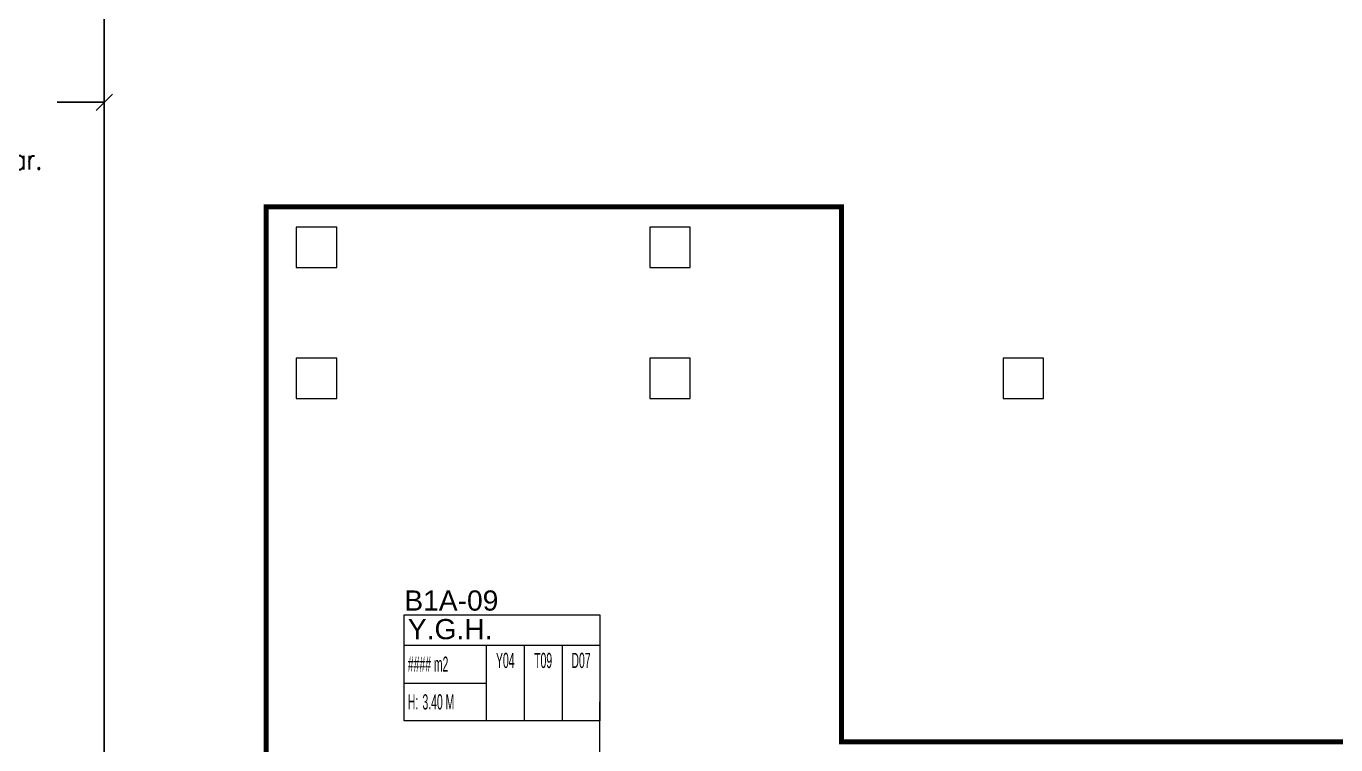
# Model space of a CAD drawing. Header units: metres. Extents: x -19121 to 152404, y -12107 to 46241.
# Drawn here: x 91905 to 94499, y 2514 to 3938 of the extents above; entities that cross this region are included whole.
import ezdxf
from ezdxf.enums import TextEntityAlignment as Align

# ---------------------------------------------------------------- set-up
doc = ezdxf.new("R2010")
doc.units = ezdxf.units.M
doc.header["$LTSCALE"] = 50
doc.header["$MEASUREMENT"] = 0
doc.linetypes.add('DOT2', pattern=[0.125, 0, -0.125])
doc.layers.get('0').update_dxf_attribs({"color": 9, "lineweight": 9})
for name, color, linetype, lineweight in [('01', 9, 'Continuous', 9), ('20', 9, 'DOT2', 9), ('21_mahal200', 9, 'Continuous', 9), ('E-MODÜL HATTI', 6, 'Continuous', 30), ('E-YAZI', 7, 'Continuous', 30)]:
    doc.layers.add(name, color=color, linetype=linetype, lineweight=lineweight)
doc.styles.add('Arial', font='arial.ttf', dxfattribs={"height": 2.5})
doc.styles.add('E-YAZI', font='txttw.shx', dxfattribs={"height": 200})
doc.styles.add('MuuM_TEXT-STANDART', font='ARIALN.TTF')
doc.dimstyles.new('MuuM_DIM200', dxfattribs={"dimscale": 20, "dimtxt": 2, "dimasz": 1, "dimexe": 1, "dimexo": 1, "dimgap": 1, "dimtad": 1, "dimdec": 1, "dimrnd": 0.5, "dimdsep": 46, "dimtxsty": 'MuuM_TEXT-STANDART', "dimblk": 'ARCHTICK', "dimcen": 0, "dimdle": 0.15, "dimclrd": 256, "dimclre": 256, "dimclrt": 256, "dimadec": 0, "dimazin": 0, "dimtfac": 5, "dimtdec": 1, "dimtix": 1, "dimtmove": 2, "dimatfit": 3, "dimldrblk": 'DOT', "dimfxl": 3, "dimfxlon": 1, "dimtolj": 1, "dimlwd": -1, "dimlwe": -1, "dimarcsym": 0})

# ---------------------------------------------------------------- blocks, each defined once
blk = doc.blocks.new('p-kolon_80x80')
blk.add_lwpolyline([(-40, -40), (40, -40), (40, 40), (-40, 40)], close=True)
blk = doc.blocks.new('1.Bod.Ara.Sitatik Elk')
at = {"layer": '01'}
for p in [(8480, -5130), (9180, -5130), (8480, -5390), (9180, -5390), (9880, -5390)]:
    blk.add_blockref('p-kolon_80x80', p, dxfattribs=at)
blk = doc.blocks.new('_ArchTick')
at = {"color": 0, "linetype": 'ByBlock', "const_width": 0.15}
blk.add_lwpolyline([(-0.5, -0.5), (0.5, 0.5)], dxfattribs=at)
blk = doc.blocks.new('_Dot')
at = {"color": 0, "linetype": 'ByBlock', "lineweight": -2}
blk.add_line((-0.5, 0), (-1, 0), dxfattribs=at)
at = {"color": 0, "linetype": 'ByBlock', "const_width": 0.5}
blk.add_lwpolyline([(-0.25, 0, 1), (0.25, 0, 1)], format="xyb", close=True, dxfattribs=at)
blk = doc.blocks.new('0_roomno2')
blk.add_lwpolyline([(19.38, -10.5), (0, -10.5), (0, 0), (19.38, 0)], close=True)
for points in [[(0, -3), (19.38, -3)], [(8.12, -3), (8.12, -10.5)], [(11.88, -3), (11.88, -10.5)], [(15.62, -3), (15.62, -10.5)], [(0, -6.75), (8.12, -6.75)]]:
    blk.add_lwpolyline(points)
at = {"style": 'MuuM_TEXT-STANDART', "width": 0.6}
blk.add_text('H:', height=1.5, dxfattribs=at).set_placement((0.35, -8.61), align=Align.MIDDLE_LEFT)
at = {"style": 'Arial'}
blk.add_attdef('ODANO', (0, 1.17), '', height=2, dxfattribs=at)
blk.add_attdef('MEKANADI', text='', height=2, dxfattribs=at).set_placement((0.35, -3), align=Align.BOTTOM_LEFT)
at = {"style": 'MuuM_TEXT-STANDART', "width": 0.6}
for tag, p in [('YER01', (10, -4.5)), ('TAVAN01', (13.75, -4.5)), ('DUVAR01', (17.5, -4.5)), ('YER02', (10, -6.75)), ('TAVAN02', (13.75, -6.75)), ('DUVAR02', (17.5, -6.75)), ('YER03', (10, -9)), ('TAVAN03', (13.75, -9)), ('DUVAR03', (17.5, -9))]:
    blk.add_attdef(tag, text='', height=1.5, dxfattribs=at).set_placement(p, align=Align.MIDDLE_CENTER)
for tag, p in [('M2', (0.35, -4.88)), ('TEMIZTAVANYUKSEKLIGI', (1.8, -8.61))]:
    blk.add_attdef(tag, text='', height=1.5, dxfattribs=at).set_placement(p, align=Align.MIDDLE_LEFT)
blk = doc.blocks.new('1.Bod.Ara.Mimari Elk')
at = {"layer": '20', "ltscale": 2, "const_width": 10}
blk.add_lwpolyline([(8380, -5050), (8380, -8690), (12080, -8690), (12080, -6110), (9520, -6110), (9520, -5050)], close=True, dxfattribs=at)
at = {"layer": '21_mahal200'}
ref = blk.add_blockref('0_roomno2', (8653.85, -5858.6), dxfattribs=dict(at, xscale=20, yscale=20, zscale=20))
ref.add_attrib('ODANO', 'B1A-09', (8653.85, -5849.96), dxfattribs={"layer": '0', "height": 40, "style": 'Arial'})
ref.add_attrib('MEKANADI', 'Y.G.H.', dxfattribs={"layer": '0', "height": 40, "style": 'Arial'}).set_placement((8660.85, -5918.6), align=Align.BOTTOM_LEFT)
ref.add_attrib('M2', '#### m2', dxfattribs={"layer": '0', "height": 30, "style": 'MuuM_TEXT-STANDART', "width": 0.6}).set_placement((8660.85, -5956.1), align=Align.MIDDLE_LEFT)
ref.add_attrib('TEMIZTAVANYUKSEKLIGI', '3.40 M', dxfattribs={"layer": '0', "height": 30, "style": 'MuuM_TEXT-STANDART', "width": 0.6}).set_placement((8689.85, -6030.76), align=Align.MIDDLE_LEFT)
ref.add_attrib('YER01', 'Y04', dxfattribs={"layer": '0', "height": 30, "style": 'MuuM_TEXT-STANDART', "width": 0.6}).set_placement((8853.85, -5948.6), align=Align.MIDDLE_CENTER)
ref.add_attrib('TAVAN01', 'T09', dxfattribs={"layer": '0', "height": 30, "style": 'MuuM_TEXT-STANDART', "width": 0.6}).set_placement((8928.85, -5948.6), align=Align.MIDDLE_CENTER)
ref.add_attrib('DUVAR01', 'D07', dxfattribs={"layer": '0', "height": 30, "style": 'MuuM_TEXT-STANDART', "width": 0.6}).set_placement((9003.85, -5948.6), align=Align.MIDDLE_CENTER)
blk.add_leader([(9041.35, -6279.12), (9041.35, -6030.94)], dimstyle='MuuM_DIM200', override={"dimasz": 1, "dimfxl": 10}, dxfattribs=at)

msp = doc.modelspace()

# ---------------------------------------------------------------- linework, layer by layer
at = {"layer": 'E-MODÜL HATTI', "ltscale": 50}
msp.add_line((92059.6, 521.7), (92059.6, 4330.2), dxfattribs=at)
at = {"layer": 'E-YAZI', "color": 3}
for p, q in [((91966.1, 3787.2), (92059.6, 3787.2)), ((92075.8, 3803.4), (92043.4, 3771))]:
    msp.add_line(p, q, dxfattribs=at)

# ---------------------------------------------------------------- block references
for name in ['1.Bod.Ara.Mimari Elk', '1.Bod.Ara.Sitatik Elk']:
    msp.add_blockref(name, (84000, 8630))

# ---------------------------------------------------------------- texts
at = {"layer": 'E-YAZI', "color": 3, "style": 'E-YAZI', "width": 0.8}
msp.add_text('COKT-1.........COKT-8 e kadar.', height=40, dxfattribs=at).set_placement((91266.1, 3654.2))

doc.saveas('drawing.dxf')
